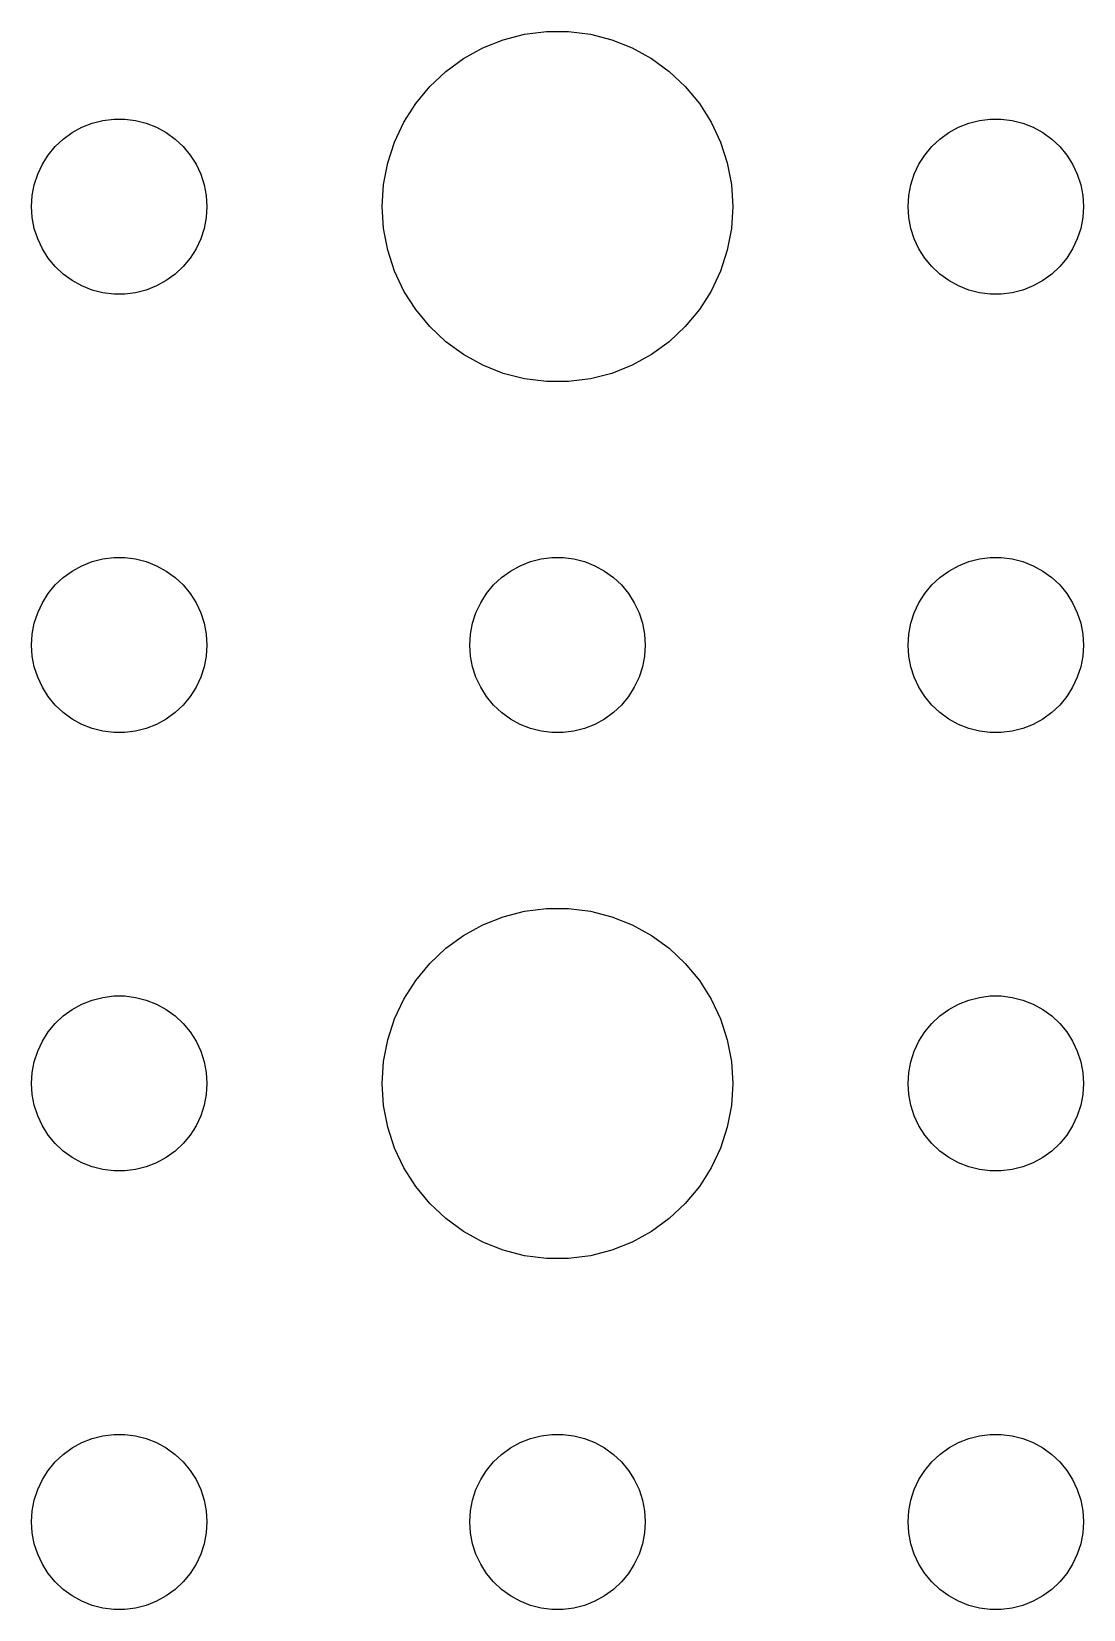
# Model space of a CAD drawing. Header units: metres. Extents: x -157 to 157, y -157 to 157.
# Drawn here: x -39 to -21, y -129 to -102.01 of the extents above; entities that cross this region are included whole.
import ezdxf

# ---------------------------------------------------------------- set-up
doc = ezdxf.new("R2010")
doc.units = ezdxf.units.M

msp = doc.modelspace()

# ---------------------------------------------------------------- linework, layer by layer
for p, q in [((-30.5621, -102.053), (-30.1884, -102.006)), ((-30.1884, -102.006), (-29.8116, -102.006)), ((-29.8116, -102.006), (-29.4379, -102.053)), ((-31.6075, -102.467), (-31.2773, -102.286)), ((-31.2773, -102.286), (-30.927, -102.147)), ((-30.927, -102.147), (-30.5621, -102.053)), ((-29.4379, -102.053), (-29.0729, -102.147)), ((-29.0729, -102.147), (-28.7227, -102.286)), ((-28.7227, -102.286), (-28.3925, -102.467)), ((-31.9123, -102.688), (-31.6075, -102.467)), ((-28.3925, -102.467), (-28.0877, -102.688)), ((-32.1869, -102.946), (-31.9123, -102.688)), ((-28.0877, -102.688), (-27.8131, -102.946)), ((-32.427, -103.237), (-32.1869, -102.946)), ((-27.8131, -102.946), (-27.5729, -103.237)), ((-32.6289, -103.555), (-32.427, -103.237)), ((-27.5729, -103.237), (-27.3711, -103.555)), ((-38.3037, -103.734), (-38.1387, -103.643)), ((-38.1387, -103.643), (-37.9635, -103.573)), ((-37.9635, -103.573), (-37.7811, -103.527)), ((-37.7811, -103.527), (-37.5942, -103.503)), ((-37.5942, -103.503), (-37.4058, -103.503)), ((-37.4058, -103.503), (-37.2189, -103.527)), ((-37.2189, -103.527), (-37.0365, -103.573)), ((-37.0365, -103.573), (-36.8613, -103.643)), ((-36.8613, -103.643), (-36.6963, -103.734)), ((-32.7893, -103.896), (-32.6289, -103.555)), ((-27.3711, -103.555), (-27.2107, -103.896)), ((-23.3037, -103.734), (-23.1387, -103.643)), ((-23.1387, -103.643), (-22.9635, -103.573)), ((-22.9635, -103.573), (-22.7811, -103.527)), ((-22.7811, -103.527), (-22.5942, -103.503)), ((-22.5942, -103.503), (-22.4058, -103.503)), ((-22.4058, -103.503), (-22.2189, -103.527)), ((-22.2189, -103.527), (-22.0365, -103.573)), ((-22.0365, -103.573), (-21.8613, -103.643)), ((-21.8613, -103.643), (-21.6963, -103.734)), ((-38.5934, -103.973), (-38.4561, -103.844)), ((-38.4561, -103.844), (-38.3037, -103.734)), ((-36.6963, -103.734), (-36.5439, -103.844)), ((-36.5439, -103.844), (-36.4065, -103.973)), ((-32.9057, -104.254), (-32.7893, -103.896)), ((-27.2107, -103.896), (-27.0942, -104.254)), ((-23.5934, -103.973), (-23.4561, -103.844)), ((-23.4561, -103.844), (-23.3037, -103.734)), ((-21.6963, -103.734), (-21.5439, -103.844)), ((-21.5439, -103.844), (-21.4065, -103.973)), ((-38.8145, -104.277), (-38.7135, -104.118)), ((-38.7135, -104.118), (-38.5934, -103.973)), ((-36.4065, -103.973), (-36.2865, -104.118)), ((-36.2865, -104.118), (-36.1855, -104.277)), ((-23.8145, -104.277), (-23.7135, -104.118)), ((-23.7135, -104.118), (-23.5934, -103.973)), ((-21.4065, -103.973), (-21.2865, -104.118)), ((-21.2865, -104.118), (-21.1855, -104.277)), ((-38.9529, -104.627), (-38.8947, -104.448)), ((-38.8947, -104.448), (-38.8145, -104.277)), ((-36.1855, -104.277), (-36.1053, -104.448)), ((-36.1053, -104.448), (-36.0471, -104.627)), ((-32.9763, -104.624), (-32.9057, -104.254)), ((-27.0942, -104.254), (-27.0237, -104.624)), ((-23.9529, -104.627), (-23.8947, -104.448)), ((-23.8947, -104.448), (-23.8145, -104.277)), ((-21.1855, -104.277), (-21.1053, -104.448)), ((-21.1053, -104.448), (-21.0471, -104.627)), ((-38.9882, -104.812), (-38.9529, -104.627)), ((-36.0471, -104.627), (-36.0118, -104.812)), ((-33, -105), (-32.9763, -104.624)), ((-27.0237, -104.624), (-27, -105)), ((-23.9882, -104.812), (-23.9529, -104.627)), ((-21.0471, -104.627), (-21.0118, -104.812)), ((-39, -105), (-38.9882, -104.812)), ((-36.0118, -104.812), (-36, -105)), ((-24, -105), (-23.9882, -104.812)), ((-21.0118, -104.812), (-21, -105)), ((-38.9882, -105.188), (-39, -105)), ((-38.9529, -105.373), (-38.9882, -105.188)), ((-36.0118, -105.188), (-36.0471, -105.373)), ((-36, -105), (-36.0118, -105.188)), ((-32.9763, -105.376), (-33, -105)), ((-27, -105), (-27.0237, -105.376)), ((-23.9882, -105.188), (-24, -105)), ((-23.9529, -105.373), (-23.9882, -105.188)), ((-21.0118, -105.188), (-21.0471, -105.373)), ((-21, -105), (-21.0118, -105.188)), ((-38.8947, -105.552), (-38.9529, -105.373)), ((-36.0471, -105.373), (-36.1053, -105.552)), ((-32.9057, -105.746), (-32.9763, -105.376)), ((-27.0237, -105.376), (-27.0942, -105.746)), ((-23.8947, -105.552), (-23.9529, -105.373)), ((-21.0471, -105.373), (-21.1053, -105.552)), ((-38.8145, -105.723), (-38.8947, -105.552)), ((-38.7135, -105.882), (-38.8145, -105.723)), ((-36.1855, -105.723), (-36.2865, -105.882)), ((-36.1053, -105.552), (-36.1855, -105.723)), ((-32.7893, -106.104), (-32.9057, -105.746)), ((-27.0942, -105.746), (-27.2107, -106.104)), ((-23.8145, -105.723), (-23.8947, -105.552)), ((-23.7135, -105.882), (-23.8145, -105.723)), ((-21.1855, -105.723), (-21.2865, -105.882)), ((-21.1053, -105.552), (-21.1855, -105.723)), ((-38.5934, -106.027), (-38.7135, -105.882)), ((-38.4561, -106.156), (-38.5934, -106.027)), ((-36.4065, -106.027), (-36.5439, -106.156)), ((-36.2865, -105.882), (-36.4065, -106.027)), ((-23.5934, -106.027), (-23.7135, -105.882)), ((-23.4561, -106.156), (-23.5934, -106.027)), ((-21.4065, -106.027), (-21.5439, -106.156)), ((-21.2865, -105.882), (-21.4065, -106.027)), ((-38.3037, -106.266), (-38.4561, -106.156)), ((-38.1387, -106.357), (-38.3037, -106.266)), ((-36.6963, -106.266), (-36.8613, -106.357)), ((-36.5439, -106.156), (-36.6963, -106.266)), ((-32.6289, -106.445), (-32.7893, -106.104)), ((-27.2107, -106.104), (-27.3711, -106.445)), ((-23.3037, -106.266), (-23.4561, -106.156)), ((-23.1387, -106.357), (-23.3037, -106.266)), ((-21.6963, -106.266), (-21.8613, -106.357)), ((-21.5439, -106.156), (-21.6963, -106.266)), ((-37.9635, -106.427), (-38.1387, -106.357)), ((-37.7811, -106.473), (-37.9635, -106.427)), ((-37.5942, -106.497), (-37.7811, -106.473)), ((-37.4058, -106.497), (-37.5942, -106.497)), ((-37.2189, -106.473), (-37.4058, -106.497)), ((-37.0365, -106.427), (-37.2189, -106.473)), ((-36.8613, -106.357), (-37.0365, -106.427)), ((-32.427, -106.763), (-32.6289, -106.445)), ((-27.3711, -106.445), (-27.5729, -106.763)), ((-22.9635, -106.427), (-23.1387, -106.357)), ((-22.7811, -106.473), (-22.9635, -106.427)), ((-22.5942, -106.497), (-22.7811, -106.473)), ((-22.4058, -106.497), (-22.5942, -106.497)), ((-22.2189, -106.473), (-22.4058, -106.497)), ((-22.0365, -106.427), (-22.2189, -106.473)), ((-21.8613, -106.357), (-22.0365, -106.427)), ((-32.1869, -107.054), (-32.427, -106.763)), ((-27.5729, -106.763), (-27.8131, -107.054)), ((-31.9123, -107.312), (-32.1869, -107.054)), ((-27.8131, -107.054), (-28.0877, -107.312)), ((-31.6075, -107.533), (-31.9123, -107.312)), ((-28.0877, -107.312), (-28.3925, -107.533)), ((-31.2773, -107.714), (-31.6075, -107.533)), ((-28.3925, -107.533), (-28.7227, -107.714)), ((-30.927, -107.853), (-31.2773, -107.714)), ((-30.5621, -107.947), (-30.927, -107.853)), ((-30.1884, -107.994), (-30.5621, -107.947)), ((-29.4379, -107.947), (-29.8116, -107.994)), ((-29.0729, -107.853), (-29.4379, -107.947)), ((-28.7227, -107.714), (-29.0729, -107.853)), ((-29.8116, -107.994), (-30.1884, -107.994)), ((-38.3037, -111.234), (-38.1387, -111.143)), ((-38.1387, -111.143), (-37.9635, -111.073)), ((-37.9635, -111.073), (-37.7811, -111.027)), ((-37.7811, -111.027), (-37.5942, -111.003)), ((-37.5942, -111.003), (-37.4058, -111.003)), ((-37.4058, -111.003), (-37.2189, -111.027)), ((-37.2189, -111.027), (-37.0365, -111.073)), ((-37.0365, -111.073), (-36.8613, -111.143)), ((-36.8613, -111.143), (-36.6963, -111.234)), ((-30.8037, -111.234), (-30.6387, -111.143)), ((-30.6387, -111.143), (-30.4635, -111.073)), ((-30.4635, -111.073), (-30.2811, -111.027)), ((-30.2811, -111.027), (-30.0942, -111.003)), ((-30.0942, -111.003), (-29.9058, -111.003)), ((-29.9058, -111.003), (-29.7189, -111.027)), ((-29.7189, -111.027), (-29.5365, -111.073)), ((-29.5365, -111.073), (-29.3613, -111.143)), ((-29.3613, -111.143), (-29.1963, -111.234)), ((-23.3037, -111.234), (-23.1387, -111.143)), ((-23.1387, -111.143), (-22.9635, -111.073)), ((-22.9635, -111.073), (-22.7811, -111.027)), ((-22.7811, -111.027), (-22.5942, -111.003)), ((-22.5942, -111.003), (-22.4058, -111.003)), ((-22.4058, -111.003), (-22.2189, -111.027)), ((-22.2189, -111.027), (-22.0365, -111.073)), ((-22.0365, -111.073), (-21.8613, -111.143)), ((-21.8613, -111.143), (-21.6963, -111.234)), ((-38.5934, -111.473), (-38.4561, -111.344)), ((-38.4561, -111.344), (-38.3037, -111.234)), ((-36.6963, -111.234), (-36.5439, -111.344)), ((-36.5439, -111.344), (-36.4065, -111.473)), ((-31.0934, -111.473), (-30.9561, -111.344)), ((-30.9561, -111.344), (-30.8037, -111.234)), ((-29.1963, -111.234), (-29.0439, -111.344)), ((-29.0439, -111.344), (-28.9065, -111.473)), ((-23.5934, -111.473), (-23.4561, -111.344)), ((-23.4561, -111.344), (-23.3037, -111.234)), ((-21.6963, -111.234), (-21.5439, -111.344)), ((-21.5439, -111.344), (-21.4065, -111.473)), ((-38.8145, -111.777), (-38.7135, -111.618)), ((-38.7135, -111.618), (-38.5934, -111.473)), ((-36.4065, -111.473), (-36.2865, -111.618)), ((-36.2865, -111.618), (-36.1855, -111.777)), ((-31.3145, -111.777), (-31.2135, -111.618)), ((-31.2135, -111.618), (-31.0934, -111.473)), ((-28.9065, -111.473), (-28.7865, -111.618)), ((-28.7865, -111.618), (-28.6855, -111.777)), ((-23.8145, -111.777), (-23.7135, -111.618)), ((-23.7135, -111.618), (-23.5934, -111.473)), ((-21.4065, -111.473), (-21.2865, -111.618)), ((-21.2865, -111.618), (-21.1855, -111.777)), ((-38.9529, -112.127), (-38.8947, -111.948)), ((-38.8947, -111.948), (-38.8145, -111.777)), ((-36.1855, -111.777), (-36.1053, -111.948)), ((-36.1053, -111.948), (-36.0471, -112.127)), ((-31.4529, -112.127), (-31.3947, -111.948)), ((-31.3947, -111.948), (-31.3145, -111.777)), ((-28.6855, -111.777), (-28.6053, -111.948)), ((-28.6053, -111.948), (-28.5471, -112.127)), ((-23.9529, -112.127), (-23.8947, -111.948)), ((-23.8947, -111.948), (-23.8145, -111.777)), ((-21.1855, -111.777), (-21.1053, -111.948)), ((-21.1053, -111.948), (-21.0471, -112.127)), ((-38.9882, -112.312), (-38.9529, -112.127)), ((-36.0471, -112.127), (-36.0118, -112.312)), ((-31.4882, -112.312), (-31.4529, -112.127)), ((-28.5471, -112.127), (-28.5118, -112.312)), ((-23.9882, -112.312), (-23.9529, -112.127)), ((-21.0471, -112.127), (-21.0118, -112.312)), ((-39, -112.5), (-38.9882, -112.312)), ((-38.9882, -112.688), (-39, -112.5)), ((-36.0118, -112.312), (-36, -112.5)), ((-36, -112.5), (-36.0118, -112.688)), ((-31.5, -112.5), (-31.4882, -112.312)), ((-31.4882, -112.688), (-31.5, -112.5)), ((-28.5118, -112.312), (-28.5, -112.5)), ((-28.5, -112.5), (-28.5118, -112.688)), ((-24, -112.5), (-23.9882, -112.312)), ((-23.9882, -112.688), (-24, -112.5)), ((-21.0118, -112.312), (-21, -112.5)), ((-21, -112.5), (-21.0118, -112.688)), ((-38.9529, -112.873), (-38.9882, -112.688)), ((-36.0118, -112.688), (-36.0471, -112.873)), ((-31.4529, -112.873), (-31.4882, -112.688)), ((-28.5118, -112.688), (-28.5471, -112.873)), ((-23.9529, -112.873), (-23.9882, -112.688)), ((-21.0118, -112.688), (-21.0471, -112.873)), ((-38.8947, -113.052), (-38.9529, -112.873)), ((-38.8145, -113.223), (-38.8947, -113.052)), ((-36.1053, -113.052), (-36.1855, -113.223)), ((-36.0471, -112.873), (-36.1053, -113.052)), ((-31.3947, -113.052), (-31.4529, -112.873)), ((-31.3145, -113.223), (-31.3947, -113.052)), ((-28.6053, -113.052), (-28.6855, -113.223)), ((-28.5471, -112.873), (-28.6053, -113.052)), ((-23.8947, -113.052), (-23.9529, -112.873)), ((-23.8145, -113.223), (-23.8947, -113.052)), ((-21.1053, -113.052), (-21.1855, -113.223)), ((-21.0471, -112.873), (-21.1053, -113.052)), ((-38.7135, -113.382), (-38.8145, -113.223)), ((-36.1855, -113.223), (-36.2865, -113.382)), ((-31.2135, -113.382), (-31.3145, -113.223)), ((-28.6855, -113.223), (-28.7865, -113.382)), ((-23.7135, -113.382), (-23.8145, -113.223)), ((-21.1855, -113.223), (-21.2865, -113.382)), ((-38.5934, -113.527), (-38.7135, -113.382)), ((-38.4561, -113.656), (-38.5934, -113.527)), ((-36.4065, -113.527), (-36.5439, -113.656)), ((-36.2865, -113.382), (-36.4065, -113.527)), ((-31.0934, -113.527), (-31.2135, -113.382)), ((-30.9561, -113.656), (-31.0934, -113.527)), ((-28.9065, -113.527), (-29.0439, -113.656)), ((-28.7865, -113.382), (-28.9065, -113.527)), ((-23.5934, -113.527), (-23.7135, -113.382)), ((-23.4561, -113.656), (-23.5934, -113.527)), ((-21.4065, -113.527), (-21.5439, -113.656)), ((-21.2865, -113.382), (-21.4065, -113.527)), ((-38.3037, -113.766), (-38.4561, -113.656)), ((-38.1387, -113.857), (-38.3037, -113.766)), ((-37.9635, -113.927), (-38.1387, -113.857)), ((-36.8613, -113.857), (-37.0365, -113.927)), ((-36.6963, -113.766), (-36.8613, -113.857)), ((-36.5439, -113.656), (-36.6963, -113.766)), ((-30.8037, -113.766), (-30.9561, -113.656)), ((-30.6387, -113.857), (-30.8037, -113.766)), ((-30.4635, -113.927), (-30.6387, -113.857)), ((-29.3613, -113.857), (-29.5365, -113.927)), ((-29.1963, -113.766), (-29.3613, -113.857)), ((-29.0439, -113.656), (-29.1963, -113.766)), ((-23.3037, -113.766), (-23.4561, -113.656)), ((-23.1387, -113.857), (-23.3037, -113.766)), ((-22.9635, -113.927), (-23.1387, -113.857)), ((-21.8613, -113.857), (-22.0365, -113.927)), ((-21.6963, -113.766), (-21.8613, -113.857)), ((-21.5439, -113.656), (-21.6963, -113.766)), ((-37.7811, -113.973), (-37.9635, -113.927)), ((-37.5942, -113.997), (-37.7811, -113.973)), ((-37.4058, -113.997), (-37.5942, -113.997)), ((-37.2189, -113.973), (-37.4058, -113.997)), ((-37.0365, -113.927), (-37.2189, -113.973)), ((-30.2811, -113.973), (-30.4635, -113.927)), ((-30.0942, -113.997), (-30.2811, -113.973)), ((-29.9058, -113.997), (-30.0942, -113.997)), ((-29.7189, -113.973), (-29.9058, -113.997)), ((-29.5365, -113.927), (-29.7189, -113.973)), ((-22.7811, -113.973), (-22.9635, -113.927)), ((-22.5942, -113.997), (-22.7811, -113.973)), ((-22.4058, -113.997), (-22.5942, -113.997)), ((-22.2189, -113.973), (-22.4058, -113.997)), ((-22.0365, -113.927), (-22.2189, -113.973)), ((-30.927, -117.147), (-30.5621, -117.053)), ((-30.5621, -117.053), (-30.1884, -117.006)), ((-30.1884, -117.006), (-29.8116, -117.006)), ((-29.8116, -117.006), (-29.4379, -117.053)), ((-29.4379, -117.053), (-29.0729, -117.147)), ((-31.6075, -117.467), (-31.2773, -117.286)), ((-31.2773, -117.286), (-30.927, -117.147)), ((-29.0729, -117.147), (-28.7227, -117.286)), ((-28.7227, -117.286), (-28.3925, -117.467)), ((-31.9123, -117.688), (-31.6075, -117.467)), ((-28.3925, -117.467), (-28.0877, -117.688)), ((-32.427, -118.237), (-32.1869, -117.946)), ((-32.1869, -117.946), (-31.9123, -117.688)), ((-28.0877, -117.688), (-27.8131, -117.946)), ((-27.8131, -117.946), (-27.5729, -118.237)), ((-32.6289, -118.555), (-32.427, -118.237)), ((-27.5729, -118.237), (-27.3711, -118.555)), ((-38.4561, -118.844), (-38.3037, -118.734)), ((-38.3037, -118.734), (-38.1387, -118.643)), ((-38.1387, -118.643), (-37.9635, -118.573)), ((-37.9635, -118.573), (-37.7811, -118.527)), ((-37.7811, -118.527), (-37.5942, -118.503)), ((-37.5942, -118.503), (-37.4058, -118.503)), ((-37.4058, -118.503), (-37.2189, -118.527)), ((-37.2189, -118.527), (-37.0365, -118.573)), ((-37.0365, -118.573), (-36.8613, -118.643)), ((-36.8613, -118.643), (-36.6963, -118.734)), ((-36.6963, -118.734), (-36.5439, -118.844)), ((-32.7893, -118.896), (-32.6289, -118.555)), ((-27.3711, -118.555), (-27.2107, -118.896)), ((-23.4561, -118.844), (-23.3037, -118.734)), ((-23.3037, -118.734), (-23.1387, -118.643)), ((-23.1387, -118.643), (-22.9635, -118.573)), ((-22.9635, -118.573), (-22.7811, -118.527)), ((-22.7811, -118.527), (-22.5942, -118.503)), ((-22.5942, -118.503), (-22.4058, -118.503)), ((-22.4058, -118.503), (-22.2189, -118.527)), ((-22.2189, -118.527), (-22.0365, -118.573)), ((-22.0365, -118.573), (-21.8613, -118.643)), ((-21.8613, -118.643), (-21.6963, -118.734)), ((-21.6963, -118.734), (-21.5439, -118.844)), ((-38.7135, -119.118), (-38.5934, -118.973)), ((-38.5934, -118.973), (-38.4561, -118.844)), ((-36.5439, -118.844), (-36.4065, -118.973)), ((-36.4065, -118.973), (-36.2865, -119.118)), ((-32.9057, -119.254), (-32.7893, -118.896)), ((-27.2107, -118.896), (-27.0942, -119.254)), ((-23.7135, -119.118), (-23.5934, -118.973)), ((-23.5934, -118.973), (-23.4561, -118.844)), ((-21.5439, -118.844), (-21.4065, -118.973)), ((-21.4065, -118.973), (-21.2865, -119.118)), ((-38.8947, -119.448), (-38.8145, -119.277)), ((-38.8145, -119.277), (-38.7135, -119.118)), ((-36.2865, -119.118), (-36.1855, -119.277)), ((-36.1855, -119.277), (-36.1053, -119.448)), ((-32.9763, -119.624), (-32.9057, -119.254)), ((-27.0942, -119.254), (-27.0237, -119.624)), ((-23.8947, -119.448), (-23.8145, -119.277)), ((-23.8145, -119.277), (-23.7135, -119.118)), ((-21.2865, -119.118), (-21.1855, -119.277)), ((-21.1855, -119.277), (-21.1053, -119.448)), ((-38.9529, -119.627), (-38.8947, -119.448)), ((-36.1053, -119.448), (-36.0471, -119.627)), ((-23.9529, -119.627), (-23.8947, -119.448)), ((-21.1053, -119.448), (-21.0471, -119.627)), ((-39, -120), (-38.9882, -119.812)), ((-38.9882, -119.812), (-38.9529, -119.627)), ((-36.0471, -119.627), (-36.0118, -119.812)), ((-36.0118, -119.812), (-36, -120)), ((-33, -120), (-32.9763, -119.624)), ((-27.0237, -119.624), (-27, -120)), ((-24, -120), (-23.9882, -119.812)), ((-23.9882, -119.812), (-23.9529, -119.627)), ((-21.0471, -119.627), (-21.0118, -119.812)), ((-21.0118, -119.812), (-21, -120)), ((-38.9882, -120.188), (-39, -120)), ((-36, -120), (-36.0118, -120.188)), ((-32.9763, -120.376), (-33, -120)), ((-27, -120), (-27.0237, -120.376)), ((-23.9882, -120.188), (-24, -120)), ((-21, -120), (-21.0118, -120.188)), ((-38.9529, -120.373), (-38.9882, -120.188)), ((-38.8947, -120.552), (-38.9529, -120.373)), ((-36.0471, -120.373), (-36.1053, -120.552)), ((-36.0118, -120.188), (-36.0471, -120.373)), ((-32.9057, -120.746), (-32.9763, -120.376)), ((-27.0237, -120.376), (-27.0942, -120.746)), ((-23.9529, -120.373), (-23.9882, -120.188)), ((-23.8947, -120.552), (-23.9529, -120.373)), ((-21.0471, -120.373), (-21.1053, -120.552)), ((-21.0118, -120.188), (-21.0471, -120.373)), ((-38.8145, -120.723), (-38.8947, -120.552)), ((-36.1053, -120.552), (-36.1855, -120.723)), ((-23.8145, -120.723), (-23.8947, -120.552)), ((-21.1053, -120.552), (-21.1855, -120.723)), ((-38.7135, -120.882), (-38.8145, -120.723)), ((-38.5934, -121.027), (-38.7135, -120.882)), ((-36.2865, -120.882), (-36.4065, -121.027)), ((-36.1855, -120.723), (-36.2865, -120.882)), ((-32.7893, -121.104), (-32.9057, -120.746)), ((-27.0942, -120.746), (-27.2107, -121.104)), ((-23.7135, -120.882), (-23.8145, -120.723)), ((-23.5934, -121.027), (-23.7135, -120.882)), ((-21.2865, -120.882), (-21.4065, -121.027)), ((-21.1855, -120.723), (-21.2865, -120.882)), ((-38.4561, -121.156), (-38.5934, -121.027)), ((-38.3037, -121.266), (-38.4561, -121.156)), ((-36.5439, -121.156), (-36.6963, -121.266)), ((-36.4065, -121.027), (-36.5439, -121.156)), ((-32.6289, -121.445), (-32.7893, -121.104)), ((-27.2107, -121.104), (-27.3711, -121.445)), ((-23.4561, -121.156), (-23.5934, -121.027)), ((-23.3037, -121.266), (-23.4561, -121.156)), ((-21.5439, -121.156), (-21.6963, -121.266)), ((-21.4065, -121.027), (-21.5439, -121.156)), ((-38.1387, -121.357), (-38.3037, -121.266)), ((-37.9635, -121.427), (-38.1387, -121.357)), ((-37.7811, -121.473), (-37.9635, -121.427)), ((-37.0365, -121.427), (-37.2189, -121.473)), ((-36.8613, -121.357), (-37.0365, -121.427)), ((-36.6963, -121.266), (-36.8613, -121.357)), ((-32.427, -121.763), (-32.6289, -121.445)), ((-27.3711, -121.445), (-27.5729, -121.763)), ((-23.1387, -121.357), (-23.3037, -121.266)), ((-22.9635, -121.427), (-23.1387, -121.357)), ((-22.7811, -121.473), (-22.9635, -121.427)), ((-22.0365, -121.427), (-22.2189, -121.473)), ((-21.8613, -121.357), (-22.0365, -121.427)), ((-21.6963, -121.266), (-21.8613, -121.357)), ((-37.5942, -121.497), (-37.7811, -121.473)), ((-37.4058, -121.497), (-37.5942, -121.497)), ((-37.2189, -121.473), (-37.4058, -121.497)), ((-22.5942, -121.497), (-22.7811, -121.473)), ((-22.4058, -121.497), (-22.5942, -121.497)), ((-22.2189, -121.473), (-22.4058, -121.497)), ((-32.1869, -122.054), (-32.427, -121.763)), ((-27.5729, -121.763), (-27.8131, -122.054)), ((-31.9123, -122.312), (-32.1869, -122.054)), ((-27.8131, -122.054), (-28.0877, -122.312)), ((-31.6075, -122.533), (-31.9123, -122.312)), ((-31.2773, -122.714), (-31.6075, -122.533)), ((-28.3925, -122.533), (-28.7227, -122.714)), ((-28.0877, -122.312), (-28.3925, -122.533)), ((-30.927, -122.853), (-31.2773, -122.714)), ((-28.7227, -122.714), (-29.0729, -122.853)), ((-30.5621, -122.947), (-30.927, -122.853)), ((-30.1884, -122.994), (-30.5621, -122.947)), ((-29.8116, -122.994), (-30.1884, -122.994)), ((-29.4379, -122.947), (-29.8116, -122.994)), ((-29.0729, -122.853), (-29.4379, -122.947)), ((-37.9635, -126.073), (-37.7811, -126.027)), ((-37.7811, -126.027), (-37.5942, -126.003)), ((-37.5942, -126.003), (-37.4058, -126.003)), ((-37.4058, -126.003), (-37.2189, -126.027)), ((-37.2189, -126.027), (-37.0365, -126.073)), ((-30.4635, -126.073), (-30.2811, -126.027)), ((-30.2811, -126.027), (-30.0942, -126.003)), ((-30.0942, -126.003), (-29.9058, -126.003)), ((-29.9058, -126.003), (-29.7189, -126.027)), ((-29.7189, -126.027), (-29.5365, -126.073)), ((-22.9635, -126.073), (-22.7811, -126.027)), ((-22.7811, -126.027), (-22.5942, -126.003)), ((-22.5942, -126.003), (-22.4058, -126.003)), ((-22.4058, -126.003), (-22.2189, -126.027)), ((-22.2189, -126.027), (-22.0365, -126.073)), ((-38.4561, -126.344), (-38.3037, -126.234)), ((-38.3037, -126.234), (-38.1387, -126.143)), ((-38.1387, -126.143), (-37.9635, -126.073)), ((-37.0365, -126.073), (-36.8613, -126.143)), ((-36.8613, -126.143), (-36.6963, -126.234)), ((-36.6963, -126.234), (-36.5439, -126.344)), ((-30.9561, -126.344), (-30.8037, -126.234)), ((-30.8037, -126.234), (-30.6387, -126.143)), ((-30.6387, -126.143), (-30.4635, -126.073)), ((-29.5365, -126.073), (-29.3613, -126.143)), ((-29.3613, -126.143), (-29.1963, -126.234)), ((-29.1963, -126.234), (-29.0439, -126.344)), ((-23.4561, -126.344), (-23.3037, -126.234)), ((-23.3037, -126.234), (-23.1387, -126.143)), ((-23.1387, -126.143), (-22.9635, -126.073)), ((-22.0365, -126.073), (-21.8613, -126.143)), ((-21.8613, -126.143), (-21.6963, -126.234)), ((-21.6963, -126.234), (-21.5439, -126.344)), ((-38.7135, -126.618), (-38.5934, -126.473)), ((-38.5934, -126.473), (-38.4561, -126.344)), ((-36.5439, -126.344), (-36.4065, -126.473)), ((-36.4065, -126.473), (-36.2865, -126.618)), ((-31.2135, -126.618), (-31.0934, -126.473)), ((-31.0934, -126.473), (-30.9561, -126.344)), ((-29.0439, -126.344), (-28.9065, -126.473)), ((-28.9065, -126.473), (-28.7865, -126.618)), ((-23.7135, -126.618), (-23.5934, -126.473)), ((-23.5934, -126.473), (-23.4561, -126.344)), ((-21.5439, -126.344), (-21.4065, -126.473)), ((-21.4065, -126.473), (-21.2865, -126.618)), ((-38.8947, -126.948), (-38.8145, -126.777)), ((-38.8145, -126.777), (-38.7135, -126.618)), ((-36.2865, -126.618), (-36.1855, -126.777)), ((-36.1855, -126.777), (-36.1053, -126.948)), ((-31.3947, -126.948), (-31.3145, -126.777)), ((-31.3145, -126.777), (-31.2135, -126.618)), ((-28.7865, -126.618), (-28.6855, -126.777)), ((-28.6855, -126.777), (-28.6053, -126.948)), ((-23.8947, -126.948), (-23.8145, -126.777)), ((-23.8145, -126.777), (-23.7135, -126.618)), ((-21.2865, -126.618), (-21.1855, -126.777)), ((-21.1855, -126.777), (-21.1053, -126.948)), ((-38.9882, -127.312), (-38.9529, -127.127)), ((-38.9529, -127.127), (-38.8947, -126.948)), ((-36.1053, -126.948), (-36.0471, -127.127)), ((-36.0471, -127.127), (-36.0118, -127.312)), ((-31.4882, -127.312), (-31.4529, -127.127)), ((-31.4529, -127.127), (-31.3947, -126.948)), ((-28.6053, -126.948), (-28.5471, -127.127)), ((-28.5471, -127.127), (-28.5118, -127.312)), ((-23.9882, -127.312), (-23.9529, -127.127)), ((-23.9529, -127.127), (-23.8947, -126.948)), ((-21.1053, -126.948), (-21.0471, -127.127)), ((-21.0471, -127.127), (-21.0118, -127.312)), ((-39, -127.5), (-38.9882, -127.312)), ((-36.0118, -127.312), (-36, -127.5)), ((-31.5, -127.5), (-31.4882, -127.312)), ((-28.5118, -127.312), (-28.5, -127.5)), ((-24, -127.5), (-23.9882, -127.312)), ((-21.0118, -127.312), (-21, -127.5)), ((-38.9882, -127.688), (-39, -127.5)), ((-36, -127.5), (-36.0118, -127.688)), ((-31.4882, -127.688), (-31.5, -127.5)), ((-28.5, -127.5), (-28.5118, -127.688)), ((-23.9882, -127.688), (-24, -127.5)), ((-21, -127.5), (-21.0118, -127.688)), ((-38.9529, -127.873), (-38.9882, -127.688)), ((-38.8947, -128.052), (-38.9529, -127.873)), ((-36.0471, -127.873), (-36.1053, -128.052)), ((-36.0118, -127.688), (-36.0471, -127.873)), ((-31.4529, -127.873), (-31.4882, -127.688)), ((-31.3947, -128.052), (-31.4529, -127.873)), ((-28.5471, -127.873), (-28.6053, -128.052)), ((-28.5118, -127.688), (-28.5471, -127.873)), ((-23.9529, -127.873), (-23.9882, -127.688)), ((-23.8947, -128.052), (-23.9529, -127.873)), ((-21.0471, -127.873), (-21.1053, -128.052)), ((-21.0118, -127.688), (-21.0471, -127.873)), ((-38.8145, -128.223), (-38.8947, -128.052)), ((-36.1053, -128.052), (-36.1855, -128.223)), ((-31.3145, -128.223), (-31.3947, -128.052)), ((-28.6053, -128.052), (-28.6855, -128.223)), ((-23.8145, -128.223), (-23.8947, -128.052)), ((-21.1053, -128.052), (-21.1855, -128.223)), ((-38.7135, -128.382), (-38.8145, -128.223)), ((-38.5934, -128.527), (-38.7135, -128.382)), ((-36.2865, -128.382), (-36.4065, -128.527)), ((-36.1855, -128.223), (-36.2865, -128.382)), ((-31.2135, -128.382), (-31.3145, -128.223)), ((-31.0934, -128.527), (-31.2135, -128.382)), ((-28.7865, -128.382), (-28.9065, -128.527)), ((-28.6855, -128.223), (-28.7865, -128.382)), ((-23.7135, -128.382), (-23.8145, -128.223)), ((-23.5934, -128.527), (-23.7135, -128.382)), ((-21.2865, -128.382), (-21.4065, -128.527)), ((-21.1855, -128.223), (-21.2865, -128.382)), ((-38.4561, -128.656), (-38.5934, -128.527)), ((-38.3037, -128.766), (-38.4561, -128.656)), ((-36.5439, -128.656), (-36.6963, -128.766)), ((-36.4065, -128.527), (-36.5439, -128.656)), ((-30.9561, -128.656), (-31.0934, -128.527)), ((-30.8037, -128.766), (-30.9561, -128.656)), ((-29.0439, -128.656), (-29.1963, -128.766)), ((-28.9065, -128.527), (-29.0439, -128.656)), ((-23.4561, -128.656), (-23.5934, -128.527)), ((-23.3037, -128.766), (-23.4561, -128.656)), ((-21.5439, -128.656), (-21.6963, -128.766)), ((-21.4065, -128.527), (-21.5439, -128.656)), ((-38.1387, -128.857), (-38.3037, -128.766)), ((-37.9635, -128.927), (-38.1387, -128.857)), ((-37.7811, -128.973), (-37.9635, -128.927)), ((-37.5942, -128.997), (-37.7811, -128.973)), ((-37.4058, -128.997), (-37.5942, -128.997)), ((-37.2189, -128.973), (-37.4058, -128.997)), ((-37.0365, -128.927), (-37.2189, -128.973)), ((-36.8613, -128.857), (-37.0365, -128.927)), ((-36.6963, -128.766), (-36.8613, -128.857)), ((-30.6387, -128.857), (-30.8037, -128.766)), ((-30.4635, -128.927), (-30.6387, -128.857)), ((-30.2811, -128.973), (-30.4635, -128.927)), ((-30.0942, -128.997), (-30.2811, -128.973)), ((-29.9058, -128.997), (-30.0942, -128.997)), ((-29.7189, -128.973), (-29.9058, -128.997)), ((-29.5365, -128.927), (-29.7189, -128.973)), ((-29.3613, -128.857), (-29.5365, -128.927)), ((-29.1963, -128.766), (-29.3613, -128.857)), ((-23.1387, -128.857), (-23.3037, -128.766)), ((-22.9635, -128.927), (-23.1387, -128.857)), ((-22.7811, -128.973), (-22.9635, -128.927)), ((-22.5942, -128.997), (-22.7811, -128.973)), ((-22.4058, -128.997), (-22.5942, -128.997)), ((-22.2189, -128.973), (-22.4058, -128.997)), ((-22.0365, -128.927), (-22.2189, -128.973)), ((-21.8613, -128.857), (-22.0365, -128.927)), ((-21.6963, -128.766), (-21.8613, -128.857))]:
    msp.add_line(p, q)

doc.saveas('drawing.dxf')
